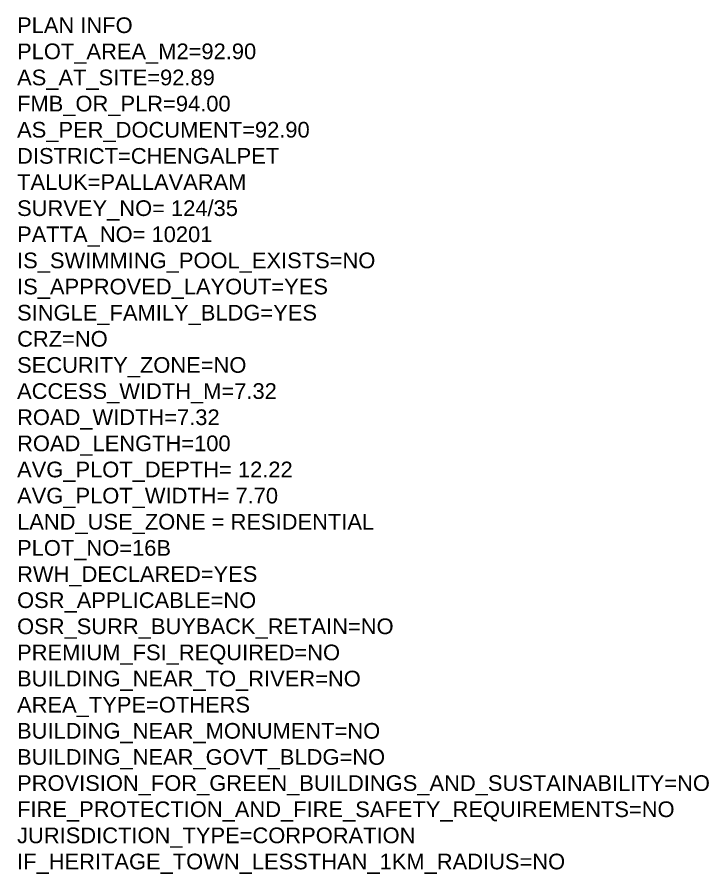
# Model space of a CAD drawing. Header units: metres. Extents: x 165 to 271, y 67 to 122.
# Drawn here: x 227.1 to 271.2, y 67.1 to 121.7 of the extents above; entities that cross this region are included whole.
import ezdxf

# ---------------------------------------------------------------- set-up
doc = ezdxf.new("R2010")
doc.units = ezdxf.units.M
doc.header["$MEASUREMENT"] = 0
doc.layers.add('PLAN_INFO', color=1, linetype='Continuous')
doc.styles.get("Standard").update_dxf_attribs({"font": 'arial.ttf'})

msp = doc.modelspace()

# ---------------------------------------------------------------- texts
at = {"layer": 'PLAN_INFO', "color": 1, "insert": (227.11, 121.703), "char_height": 1, "width": 89.54874, "attachment_point": 1}
msp.add_mtext('\\A1;PLAN INFO\\PPLOT_AREA_M2=92.90\\PAS_AT_SITE=92.89\\PFMB_OR_PLR=94.00\\PAS_PER_DOCUMENT=92.90\\PDISTRICT=CHENGALPET \\PTALUK=PALLAVARAM\\PSURVEY_NO= 124/35 \\PPATTA_NO= 10201\\PIS_SWIMMING_POOL_EXISTS=NO\\PIS_APPROVED_LAYOUT=YES\\PSINGLE_FAMILY_BLDG=YES\\PCRZ=NO\\P\\pt28;SECURITY_ZONE=NO\\P\\ptz;ACCESS_WIDTH_M=7.32\\PROAD_WIDTH=7.32\\PROAD_LENGTH=100\\PAVG_PLOT_DEPTH= 12.22\\PAVG_PLOT_WIDTH= 7.70\\PLAND_USE_ZONE = RESIDENTIAL\\PPLOT_NO=16B\\PRWH_DECLARED=YES\\POSR_APPLICABLE=NO\\POSR_SURR_BUYBACK_RETAIN=NO\\PPREMIUM_FSI_REQUIRED=NO\\PBUILDING_NEAR_TO_RIVER=NO\\PAREA_TYPE=OTHERS\\PBUILDING_NEAR_MONUMENT=NO\\PBUILDING_NEAR_GOVT_BLDG=NO\\PPROVISION_FOR_GREEN_BUILDINGS_AND_SUSTAINABILITY=NO\\PFIRE_PROTECTION_AND_FIRE_SAFETY_REQUIREMENTS=NO\\PJURISDICTION_TYPE=CORPORATION\\PIF_HERITAGE_TOWN_LESSTHAN_1KM_RADIUS=NO', dxfattribs=at)

doc.saveas('drawing.dxf')
